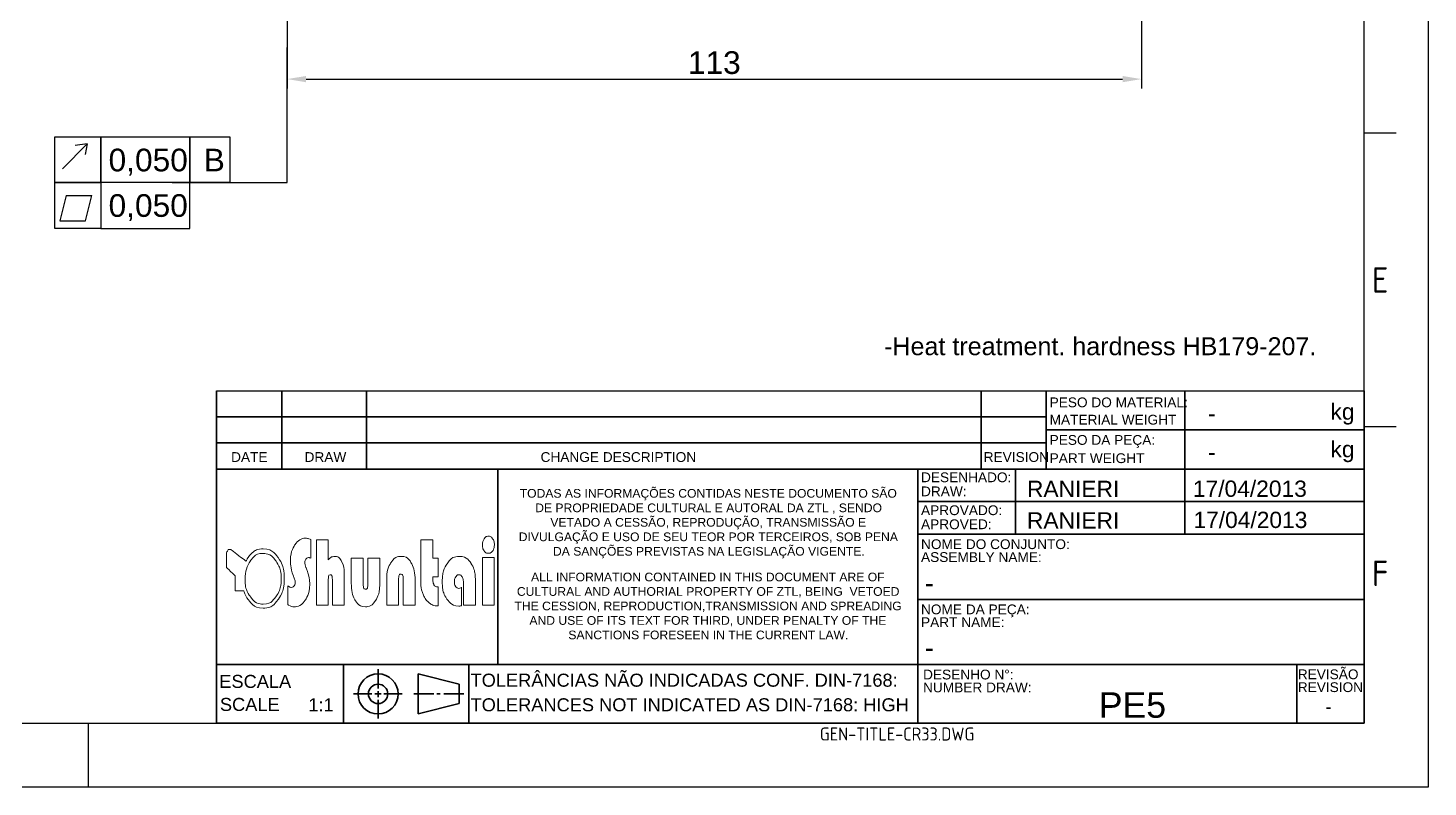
# Model space of a CAD drawing. Header units: millimetres. Extents: x 2469 to 2824, y 1131 to 1382.
# Drawn here: x 2638.5 to 2823.7, y 1131.1 to 1231.5 of the extents above; entities that cross this region are included whole.
import ezdxf
from ezdxf.enums import TextEntityAlignment as Align

# ---------------------------------------------------------------- set-up
doc = ezdxf.new("R2010")
doc.units = ezdxf.units.MM
doc.linetypes.add('ACAD_ISO02W100', pattern=[15, 12, -3])
doc.linetypes.add('ACAD_ISO05W100', pattern=[33, 24, -3, 0, -3, 0, -3])
for name, color, linetype, lineweight in [('AM_0', 7, 'Continuous', 40), ('AM_5', 5, 'Continuous', 25), ('AM_8', 40, 'ACAD_ISO02W100', 35), ('AM_BOR', 2, 'ACAD_ISO05W100', 35)]:
    doc.layers.add(name, color=color, linetype=linetype, lineweight=lineweight)
doc.styles.add('ACISOTS', font='isocp.shx', dxfattribs={"height": 1})
doc.styles.get("Standard").update_dxf_attribs({"font": 'arial.ttf'})
doc.dimstyles.new('ISO-25', dxfattribs={"dimtxt": 3, "dimasz": 2.5, "dimexe": 1.25, "dimexo": 0.625, "dimtad": 1, "dimtxsty": 'Standard', "dimcen": 2.5, "dimadec": 0, "dimazin": 0, "dimtfac": 1, "dimtmove": 0, "dimatfit": 3, "dimfxl": 1, "dimarcsym": 0})

# ---------------------------------------------------------------- blocks, each defined once
blk = doc.blocks.new('A3 ZTL')
for p, q in [((401.17, 9.78), (401.17, 280.82)), ((19.57, 9.78), (401.17, 9.78))]:
    blk.add_line(p, q)
at = {"layer": 'AM_BOR', "color": 135, "linetype": 'Continuous', "lineweight": 25}
for p, q in [((410.96, 290.61), (410.96, 0)), ((410.96, 0), (0, 0))]:
    blk.add_line(p, q, dxfattribs=at)
at = {"layer": 'AM_BOR', "color": 135, "lineweight": 25}
for p, q in [((406.07, 100.29), (401.17, 100.29)), ((406.07, 55.28), (401.17, 55.28)), ((205.48, 9.78), (205.48, 0))]:
    blk.add_line(p, q, dxfattribs=at)
at = {"layer": 'AM_BOR', "color": 135, "lineweight": 25, "style": 'ACISOTS'}
for s, p in [('E', (403.62, 77.79)), ('F', (403.62, 32.78))]:
    blk.add_text(s, height=3.91, dxfattribs=at).set_placement(p, align=Align.MIDDLE)
blk = doc.blocks.new('*D136')
at = {"layer": 'AM_5', "color": 0, "lineweight": -2, "transparency": 16777216}
for p, q in [((2785.8, 1262.99), (2785.8, 1223.49)), ((2672.8, 1234.63), (2672.8, 1223.49)), ((2675.3, 1224.74), (2783.3, 1224.74))]:
    blk.add_line(p, q, dxfattribs=at)
at = {"layer": 'AM_5', "color": 0, "transparency": 16777216}
for points in [[(2675.3, 1225.15), (2675.3, 1224.32), (2672.8, 1224.74)], [(2783.3, 1225.15), (2783.3, 1224.32), (2785.8, 1224.74)]]:
    blk.add_solid(points, dxfattribs=at)
at = {"layer": 'Defpoints', "color": 0, "transparency": 16777216}
for p in [(2785.8, 1263.62), (2672.8, 1235.26), (2785.8, 1224.74)]:
    blk.add_point(p, dxfattribs=at)
at = {"layer": 'AM_5', "color": 0, "transparency": 16777216, "insert": (2729.3, 1226.9), "char_height": 3, "attachment_point": 5}
blk.add_mtext('113', dxfattribs=at)

msp = doc.modelspace()

# ---------------------------------------------------------------- linework, layer by layer
at = {"linetype": 'Continuous'}
msp.add_line((2663.474, 1183.491), (2815.272, 1183.491), dxfattribs=at)
at = {"layer": 'AM_0', "color": 7, "lineweight": 20}
for points, knots in [([(2675.21, 1163.986), (2674.674, 1163.986), (2674.216, 1163.688), (2673.826, 1163.105), (2673.826, 1163.105), (2673.437, 1162.509), (2673.247, 1161.81), (2673.247, 1161.007), (2673.247, 1161.007), (2673.247, 1160.32), (2673.377, 1159.647), (2673.628, 1158.973), (2673.628, 1158.973), (2673.792, 1158.546), (2673.87, 1158.273), (2673.87, 1158.144), (2673.87, 1158.144), (2673.87, 1157.95), (2673.818, 1157.794), (2673.723, 1157.665), (2673.723, 1157.665), (2673.619, 1157.535), (2673.498, 1157.47), (2673.342, 1157.47), (2673.342, 1157.47), (2673.221, 1157.47), (2673.074, 1157.548), (2672.91, 1157.703), (2672.91, 1157.703), (2672.91, 1157.703), (2672.91, 1155.203), (2672.91, 1155.203), (2672.91, 1155.203), (2673.178, 1155.009), (2673.455, 1154.918), (2673.731, 1154.918), (2673.731, 1154.918), (2674.302, 1154.918), (2674.795, 1155.203), (2675.193, 1155.786), (2675.193, 1155.786), (2675.591, 1156.369), (2675.79, 1157.082), (2675.79, 1157.924), (2675.79, 1157.924), (2675.79, 1158.494), (2675.669, 1159.09), (2675.435, 1159.698), (2675.435, 1159.698), (2675.435, 1159.698), (2675.305, 1160.048), (2675.305, 1160.048), (2675.305, 1160.048), (2675.202, 1160.307), (2675.15, 1160.527), (2675.15, 1160.696), (2675.15, 1160.696), (2675.15, 1160.903), (2675.193, 1161.072), (2675.288, 1161.214), (2675.288, 1161.214), (2675.383, 1161.357), (2675.496, 1161.434), (2675.625, 1161.434), (2675.625, 1161.434), (2675.694, 1161.434), (2675.79, 1161.408), (2675.911, 1161.357), (2675.911, 1161.357), (2675.911, 1161.357), (2675.911, 1163.818), (2675.911, 1163.818), (2675.911, 1163.818), (2675.686, 1163.934), (2675.452, 1163.986), (2675.21, 1163.986), (2675.21, 1163.986), (2675.21, 1163.986), (2675.21, 1163.986), (2675.21, 1163.986)], [0, 0, 0, 0, 0.047619, 0.047619, 0.047619, 0.0714286, 0.0952381, 0.0952381, 0.0952381, 0.1190476, 0.1428571, 0.1428571, 0.1428571, 0.1666667, 0.1904762, 0.1904762, 0.1904762, 0.2142857, 0.2380952, 0.2380952, 0.2380952, 0.2619048, 0.2857143, 0.2857143, 0.2857143, 0.3095238, 0.3333333, 0.3333333, 0.3333333, 0.3571429, 0.3809524, 0.3809524, 0.3809524, 0.4047619, 0.4285714, 0.4285714, 0.4285714, 0.452381, 0.4761905, 0.4761905, 0.4761905, 0.5, 0.5238095, 0.5238095, 0.5238095, 0.547619, 0.5714286, 0.5714286, 0.5714286, 0.5952381, 0.6190476, 0.6190476, 0.6190476, 0.6428571, 0.6666667, 0.6666667, 0.6666667, 0.6904762, 0.7142857, 0.7142857, 0.7142857, 0.7380952, 0.7619048, 0.7619048, 0.7619048, 0.7857143, 0.8095238, 0.8095238, 0.8095238, 0.8333333, 0.8571429, 0.8571429, 0.8571429, 0.8809524, 0.9047619, 0.9047619, 0.9047619, 0.952381, 1, 1, 1, 1]), ([(2676.663, 1163.779), (2676.663, 1163.779), (2676.663, 1155.139), (2676.663, 1155.139), (2676.663, 1155.139), (2676.663, 1155.139), (2678.246, 1155.139), (2678.246, 1155.139), (2678.246, 1155.139), (2678.246, 1155.139), (2678.246, 1158.571), (2678.246, 1158.571), (2678.246, 1158.571), (2678.246, 1158.96), (2678.332, 1159.154), (2678.505, 1159.154), (2678.505, 1159.154), (2678.618, 1159.154), (2678.687, 1159.103), (2678.73, 1159.012), (2678.73, 1159.012), (2678.765, 1158.921), (2678.782, 1158.74), (2678.782, 1158.468), (2678.782, 1158.468), (2678.782, 1158.468), (2678.782, 1155.139), (2678.782, 1155.139), (2678.782, 1155.139), (2678.782, 1155.139), (2680.364, 1155.139), (2680.364, 1155.139), (2680.364, 1155.139), (2680.364, 1155.139), (2680.364, 1159.141), (2680.364, 1159.141), (2680.364, 1159.141), (2680.364, 1159.88), (2680.243, 1160.476), (2680.01, 1160.916), (2680.01, 1160.916), (2679.768, 1161.357), (2679.448, 1161.577), (2679.05, 1161.577), (2679.05, 1161.577), (2678.782, 1161.577), (2678.514, 1161.434), (2678.246, 1161.136), (2678.246, 1161.136), (2678.246, 1161.136), (2678.246, 1163.779), (2678.246, 1163.779), (2678.246, 1163.779), (2678.246, 1163.779), (2676.663, 1163.779), (2676.663, 1163.779)], [0, 0, 0, 0, 0.0666667, 0.0666667, 0.0666667, 0.1, 0.1333333, 0.1333333, 0.1333333, 0.1666667, 0.2, 0.2, 0.2, 0.2333333, 0.2666667, 0.2666667, 0.2666667, 0.3, 0.3333333, 0.3333333, 0.3333333, 0.3666667, 0.4, 0.4, 0.4, 0.4333333, 0.4666667, 0.4666667, 0.4666667, 0.5, 0.5333333, 0.5333333, 0.5333333, 0.5666667, 0.6, 0.6, 0.6, 0.6333333, 0.6666667, 0.6666667, 0.6666667, 0.7, 0.7333333, 0.7333333, 0.7333333, 0.7666667, 0.8, 0.8, 0.8, 0.8333333, 0.8666667, 0.8666667, 0.8666667, 0.9333333, 1, 1, 1, 1]), ([(2690.474, 1163.779), (2690.474, 1163.779), (2690.474, 1158.597), (2690.474, 1158.597), (2690.474, 1158.597), (2690.474, 1157.691), (2690.595, 1156.978), (2690.837, 1156.434), (2690.837, 1156.434), (2691.027, 1156.007), (2691.278, 1155.67), (2691.598, 1155.424), (2691.598, 1155.424), (2691.918, 1155.177), (2692.255, 1155.048), (2692.61, 1155.048), (2692.61, 1155.048), (2692.653, 1155.048), (2692.714, 1155.048), (2692.792, 1155.048), (2692.792, 1155.048), (2692.792, 1155.048), (2692.792, 1157.535), (2692.792, 1157.535), (2692.792, 1157.535), (2692.515, 1157.535), (2692.316, 1157.626), (2692.212, 1157.82), (2692.212, 1157.82), (2692.108, 1158.014), (2692.057, 1158.351), (2692.057, 1158.856), (2692.057, 1158.856), (2692.057, 1158.856), (2692.766, 1158.856), (2692.766, 1158.856), (2692.766, 1158.856), (2692.766, 1158.856), (2692.766, 1161.357), (2692.766, 1161.357), (2692.766, 1161.357), (2692.766, 1161.357), (2692.057, 1161.357), (2692.057, 1161.357), (2692.057, 1161.357), (2692.057, 1161.357), (2692.057, 1163.779), (2692.057, 1163.779), (2692.057, 1163.779), (2692.057, 1163.779), (2690.474, 1163.779), (2690.474, 1163.779)], [0, 0, 0, 0, 0.0714286, 0.0714286, 0.0714286, 0.1071429, 0.1428571, 0.1428571, 0.1428571, 0.1785714, 0.2142857, 0.2142857, 0.2142857, 0.25, 0.2857143, 0.2857143, 0.2857143, 0.3214286, 0.3571429, 0.3571429, 0.3571429, 0.3928571, 0.4285714, 0.4285714, 0.4285714, 0.4642857, 0.5, 0.5, 0.5, 0.5357143, 0.5714286, 0.5714286, 0.5714286, 0.6071429, 0.6428571, 0.6428571, 0.6428571, 0.6785714, 0.7142857, 0.7142857, 0.7142857, 0.75, 0.7857143, 0.7857143, 0.7857143, 0.8214286, 0.8571429, 0.8571429, 0.8571429, 0.9285714, 1, 1, 1, 1]), ([(2698.863, 1163.921), (2698.707, 1163.688), (2698.629, 1163.429), (2698.629, 1163.118), (2698.629, 1163.118), (2698.629, 1162.795), (2698.707, 1162.522), (2698.854, 1162.302), (2698.854, 1162.302), (2699.001, 1162.095), (2699.191, 1161.991), (2699.425, 1161.991), (2699.425, 1161.991), (2699.65, 1161.991), (2699.84, 1162.095), (2699.987, 1162.302), (2699.987, 1162.302), (2700.134, 1162.522), (2700.212, 1162.795), (2700.212, 1163.118), (2700.212, 1163.118), (2700.212, 1163.429), (2700.134, 1163.688), (2699.978, 1163.921), (2699.978, 1163.921), (2699.822, 1164.142), (2699.632, 1164.258), (2699.425, 1164.258), (2699.425, 1164.258), (2699.208, 1164.258), (2699.018, 1164.142), (2698.863, 1163.921), (2698.863, 1163.921), (2698.863, 1163.921), (2698.863, 1163.921), (2698.863, 1163.921)], [0, 0, 0, 0, 0.1, 0.1, 0.1, 0.15, 0.2, 0.2, 0.2, 0.25, 0.3, 0.3, 0.3, 0.35, 0.4, 0.4, 0.4, 0.45, 0.5, 0.5, 0.5, 0.55, 0.6, 0.6, 0.6, 0.65, 0.7, 0.7, 0.7, 0.75, 0.8, 0.8, 0.8, 0.9, 1, 1, 1, 1]), ([(2665.347, 1162.482), (2665.347, 1162.482), (2665.008, 1162.482), (2665.008, 1162.482), (2665.008, 1162.482), (2665.008, 1162.482), (2664.778, 1162.052), (2664.778, 1162.052), (2664.778, 1162.052), (2664.778, 1162.052), (2664.778, 1160.101), (2664.778, 1160.101), (2664.778, 1160.101), (2664.778, 1160.101), (2665.927, 1159.025), (2665.927, 1159.025), (2665.927, 1159.025), (2665.927, 1159.025), (2665.927, 1157.013), (2665.927, 1157.013), (2665.927, 1157.013), (2665.927, 1157.013), (2667.065, 1157.013), (2667.065, 1157.013), (2667.065, 1157.013), (2667.197, 1156.598), (2667.393, 1156.214), (2667.634, 1155.876), (2667.634, 1155.876), (2668.192, 1155.108), (2668.86, 1154.724), (2669.626, 1154.724), (2669.626, 1154.724), (2670.403, 1154.724), (2671.06, 1155.108), (2671.607, 1155.876), (2671.607, 1155.876), (2672.154, 1156.644), (2672.427, 1157.566), (2672.427, 1158.641), (2672.427, 1158.641), (2672.427, 1159.732), (2672.154, 1160.654), (2671.607, 1161.422), (2671.607, 1161.422), (2671.06, 1162.19), (2670.403, 1162.574), (2669.626, 1162.574), (2669.626, 1162.574), (2668.86, 1162.574), (2668.192, 1162.19), (2667.634, 1161.422), (2667.634, 1161.422), (2667.525, 1161.268), (2667.437, 1161.099), (2667.35, 1160.945), (2667.35, 1160.945), (2667.35, 1160.945), (2665.347, 1162.482), (2665.347, 1162.482)], [0, 0, 0, 0, 0.0625, 0.0625, 0.0625, 0.09375, 0.125, 0.125, 0.125, 0.15625, 0.1875, 0.1875, 0.1875, 0.21875, 0.25, 0.25, 0.25, 0.28125, 0.3125, 0.3125, 0.3125, 0.34375, 0.375, 0.375, 0.375, 0.40625, 0.4375, 0.4375, 0.4375, 0.46875, 0.5, 0.5, 0.5, 0.53125, 0.5625, 0.5625, 0.5625, 0.59375, 0.625, 0.625, 0.625, 0.65625, 0.6875, 0.6875, 0.6875, 0.71875, 0.75, 0.75, 0.75, 0.78125, 0.8125, 0.8125, 0.8125, 0.84375, 0.875, 0.875, 0.875, 0.9375, 1, 1, 1, 1]), ([(2667.229, 1158.626), (2667.229, 1159.548), (2667.47, 1160.331), (2667.93, 1160.992), (2667.93, 1160.992), (2668.389, 1161.637), (2668.958, 1161.975), (2669.626, 1161.975), (2669.626, 1161.975), (2670.283, 1161.975), (2670.852, 1161.637), (2671.311, 1160.992), (2671.311, 1160.992), (2671.782, 1160.331), (2672.012, 1159.548), (2672.012, 1158.626), (2672.012, 1158.626), (2672.012, 1157.689), (2671.782, 1156.89), (2671.311, 1156.245), (2671.311, 1156.245), (2670.852, 1155.584), (2670.283, 1155.261), (2669.626, 1155.261), (2669.626, 1155.261), (2668.958, 1155.261), (2668.389, 1155.584), (2667.93, 1156.245), (2667.93, 1156.245), (2667.47, 1156.89), (2667.229, 1157.689), (2667.229, 1158.626)], [0, 0, 0, 0, 0.1111111, 0.1111111, 0.1111111, 0.1666667, 0.2222222, 0.2222222, 0.2222222, 0.2777778, 0.3333333, 0.3333333, 0.3333333, 0.3888889, 0.4444444, 0.4444444, 0.4444444, 0.5, 0.5555556, 0.5555556, 0.5555556, 0.6111111, 0.6666667, 0.6666667, 0.6666667, 0.7222222, 0.7777778, 0.7777778, 0.7777778, 0.8888889, 1, 1, 1, 1]), ([(2681.29, 1158.027), (2681.29, 1157.121), (2681.428, 1156.408), (2681.714, 1155.903), (2681.714, 1155.903), (2682.085, 1155.242), (2682.561, 1154.918), (2683.166, 1154.918), (2683.166, 1154.918), (2683.694, 1154.918), (2684.135, 1155.203), (2684.498, 1155.76), (2684.498, 1155.76), (2684.861, 1156.33), (2685.043, 1157.017), (2685.043, 1157.846), (2685.043, 1157.846), (2685.043, 1157.846), (2685.043, 1161.357), (2685.043, 1161.357), (2685.043, 1161.357), (2685.043, 1161.357), (2683.46, 1161.357), (2683.46, 1161.357), (2683.46, 1161.357), (2683.46, 1161.357), (2683.46, 1157.794), (2683.46, 1157.794), (2683.46, 1157.794), (2683.46, 1157.431), (2683.365, 1157.25), (2683.166, 1157.25), (2683.166, 1157.25), (2682.967, 1157.25), (2682.872, 1157.431), (2682.872, 1157.794), (2682.872, 1157.794), (2682.872, 1157.794), (2682.872, 1161.357), (2682.872, 1161.357), (2682.872, 1161.357), (2682.872, 1161.357), (2681.29, 1161.357), (2681.29, 1161.357), (2681.29, 1161.357), (2681.29, 1161.357), (2681.29, 1158.027), (2681.29, 1158.027)], [0, 0, 0, 0, 0.0769231, 0.0769231, 0.0769231, 0.1153846, 0.1538462, 0.1538462, 0.1538462, 0.1923077, 0.2307692, 0.2307692, 0.2307692, 0.2692308, 0.3076923, 0.3076923, 0.3076923, 0.3461538, 0.3846154, 0.3846154, 0.3846154, 0.4230769, 0.4615385, 0.4615385, 0.4615385, 0.5, 0.5384615, 0.5384615, 0.5384615, 0.5769231, 0.6153846, 0.6153846, 0.6153846, 0.6538462, 0.6923077, 0.6923077, 0.6923077, 0.7307692, 0.7692308, 0.7692308, 0.7692308, 0.8076923, 0.8461538, 0.8461538, 0.8461538, 0.9230769, 1, 1, 1, 1]), ([(2689.722, 1158.468), (2689.722, 1159.375), (2689.583, 1160.087), (2689.298, 1160.592), (2689.298, 1160.592), (2688.935, 1161.253), (2688.45, 1161.577), (2687.845, 1161.577), (2687.845, 1161.577), (2687.317, 1161.577), (2686.876, 1161.292), (2686.513, 1160.735), (2686.513, 1160.735), (2686.15, 1160.165), (2685.968, 1159.478), (2685.968, 1158.662), (2685.968, 1158.662), (2685.968, 1158.662), (2685.968, 1155.139), (2685.968, 1155.139), (2685.968, 1155.139), (2685.968, 1155.139), (2687.551, 1155.139), (2687.551, 1155.139), (2687.551, 1155.139), (2687.551, 1155.139), (2687.551, 1158.701), (2687.551, 1158.701), (2687.551, 1158.701), (2687.551, 1159.064), (2687.646, 1159.245), (2687.845, 1159.245), (2687.845, 1159.245), (2688.044, 1159.245), (2688.139, 1159.064), (2688.139, 1158.701), (2688.139, 1158.701), (2688.139, 1158.701), (2688.139, 1155.139), (2688.139, 1155.139), (2688.139, 1155.139), (2688.139, 1155.139), (2689.722, 1155.139), (2689.722, 1155.139), (2689.722, 1155.139), (2689.722, 1155.139), (2689.722, 1158.468), (2689.722, 1158.468)], [0, 0, 0, 0, 0.0769231, 0.0769231, 0.0769231, 0.1153846, 0.1538462, 0.1538462, 0.1538462, 0.1923077, 0.2307692, 0.2307692, 0.2307692, 0.2692308, 0.3076923, 0.3076923, 0.3076923, 0.3461538, 0.3846154, 0.3846154, 0.3846154, 0.4230769, 0.4615385, 0.4615385, 0.4615385, 0.5, 0.5384615, 0.5384615, 0.5384615, 0.5769231, 0.6153846, 0.6153846, 0.6153846, 0.6538462, 0.6923077, 0.6923077, 0.6923077, 0.7307692, 0.7692308, 0.7692308, 0.7692308, 0.8076923, 0.8461538, 0.8461538, 0.8461538, 0.9230769, 1, 1, 1, 1]), ([(2695.498, 1157.341), (2695.334, 1157.341), (2695.196, 1157.431), (2695.083, 1157.6), (2695.083, 1157.6), (2694.971, 1157.768), (2694.919, 1157.976), (2694.919, 1158.235), (2694.919, 1158.235), (2694.919, 1158.481), (2694.98, 1158.701), (2695.101, 1158.882), (2695.101, 1158.882), (2695.222, 1159.064), (2695.36, 1159.154), (2695.524, 1159.154), (2695.524, 1159.154), (2695.706, 1159.154), (2695.853, 1159.051), (2695.957, 1158.856), (2695.957, 1158.856), (2696.069, 1158.662), (2696.121, 1158.39), (2696.121, 1158.066), (2696.121, 1158.066), (2696.121, 1158.066), (2696.121, 1155.139), (2696.121, 1155.139), (2696.121, 1155.139), (2696.121, 1155.139), (2697.704, 1155.139), (2697.704, 1155.139), (2697.704, 1155.139), (2697.704, 1155.139), (2697.704, 1158.235), (2697.704, 1158.235), (2697.704, 1158.235), (2697.704, 1159.271), (2697.505, 1160.087), (2697.116, 1160.683), (2697.116, 1160.683), (2696.726, 1161.279), (2696.182, 1161.577), (2695.507, 1161.577), (2695.507, 1161.577), (2694.893, 1161.577), (2694.374, 1161.253), (2693.95, 1160.618), (2693.95, 1160.618), (2693.527, 1159.983), (2693.31, 1159.206), (2693.31, 1158.299), (2693.31, 1158.299), (2693.311, 1157.354), (2693.518, 1156.564), (2693.942, 1155.942), (2693.942, 1155.942), (2694.366, 1155.32), (2694.893, 1155.009), (2695.524, 1155.009), (2695.524, 1155.009), (2695.628, 1155.009), (2695.749, 1155.022), (2695.879, 1155.061), (2695.879, 1155.061), (2695.879, 1155.061), (2695.879, 1157.509), (2695.879, 1157.509), (2695.879, 1157.509), (2695.758, 1157.393), (2695.637, 1157.341), (2695.498, 1157.341), (2695.498, 1157.341), (2695.498, 1157.341), (2695.498, 1157.341), (2695.498, 1157.341)], [0, 0, 0, 0, 0.05, 0.05, 0.05, 0.075, 0.1, 0.1, 0.1, 0.125, 0.15, 0.15, 0.15, 0.175, 0.2, 0.2, 0.2, 0.225, 0.25, 0.25, 0.25, 0.275, 0.3, 0.3, 0.3, 0.325, 0.35, 0.35, 0.35, 0.375, 0.4, 0.4, 0.4, 0.425, 0.45, 0.45, 0.45, 0.475, 0.5, 0.5, 0.5, 0.525, 0.55, 0.55, 0.55, 0.575, 0.6, 0.6, 0.6, 0.625, 0.65, 0.65, 0.65, 0.675, 0.7, 0.7, 0.7, 0.725, 0.75, 0.75, 0.75, 0.775, 0.8, 0.8, 0.8, 0.825, 0.85, 0.85, 0.85, 0.875, 0.9, 0.9, 0.9, 0.95, 1, 1, 1, 1]), ([(2698.62, 1161.447), (2698.62, 1161.447), (2698.62, 1155.139), (2698.62, 1155.139), (2698.62, 1155.139), (2698.62, 1155.139), (2700.203, 1155.139), (2700.203, 1155.139), (2700.203, 1155.139), (2700.203, 1155.139), (2700.203, 1161.447), (2700.203, 1161.447), (2700.203, 1161.447), (2700.203, 1161.447), (2698.62, 1161.447), (2698.62, 1161.447)], [0, 0, 0, 0, 0.2, 0.2, 0.2, 0.3, 0.4, 0.4, 0.4, 0.5, 0.6, 0.6, 0.6, 0.8, 1, 1, 1, 1])]:
    msp.add_open_spline(points, degree=3, knots=knots, dxfattribs=at)
at = {"layer": 'AM_5'}
for p, q in [((2672.805, 1211.043), (2672.805, 1228.925)), ((2657.605, 1211.043), (2672.805, 1211.043))]:
    msp.add_line(p, q, dxfattribs=at)
at = {"layer": 'AM_5', "lineweight": 25}
for p, q in [((2646.339, 1216.191), (2643.097, 1212.869)), ((2646.339, 1216.191), (2644.749, 1215.957)), ((2646.339, 1216.191), (2646.084, 1214.76)), ((2643.585, 1209.353), (2642.74, 1205.973)), ((2643.585, 1209.353), (2646.965, 1209.353)), ((2646.12, 1205.973), (2646.965, 1209.353)), ((2642.74, 1205.973), (2646.12, 1205.973))]:
    msp.add_line(p, q, dxfattribs=at)
for points in [[(2642.064, 1217.078), (2648.148, 1217.078), (2648.148, 1211.043), (2642.064, 1211.043)], [(2648.148, 1217.078), (2659.921, 1217.078), (2659.921, 1211.043), (2648.148, 1211.043)], [(2659.921, 1217.078), (2665.205, 1217.078), (2665.205, 1211.043), (2659.921, 1211.043)], [(2642.064, 1211.043), (2648.148, 1211.043), (2648.148, 1204.959), (2642.064, 1204.959)], [(2648.148, 1204.959), (2659.921, 1204.959), (2659.921, 1211.043), (2648.148, 1211.043)]]:
    msp.add_lwpolyline(points, close=True, dxfattribs=at)
at = {"layer": 'AM_8', "color": 0, "linetype": 'Continuous'}
for p, q in [((2663.474, 1183.491), (2663.474, 1139.504)), ((2672.099, 1183.491), (2672.099, 1173.141)), ((2683.311, 1183.491), (2683.311, 1173.141)), ((2764.599, 1183.491), (2764.599, 1173.141)), ((2773.224, 1173.141), (2773.224, 1183.491)), ((2791.553, 1183.491), (2791.553, 1178.316)), ((2815.272, 1139.504), (2815.272, 1183.491)), ((2773.224, 1180.041), (2663.474, 1180.041)), ((2773.224, 1178.316), (2815.272, 1178.316)), ((2791.553, 1178.316), (2791.553, 1173.141)), ((2663.474, 1176.591), (2773.224, 1176.591)), ((2663.474, 1173.141), (2754.898, 1173.141)), ((2700.688, 1173.141), (2700.688, 1147.267)), ((2754.898, 1173.141), (2815.272, 1173.141)), ((2756.214, 1173.141), (2756.214, 1156.754)), ((2769.145, 1173.173), (2769.145, 1164.548)), ((2791.553, 1173.141), (2791.553, 1164.517)), ((2756.214, 1168.829), (2815.272, 1168.829)), ((2756.214, 1164.517), (2815.272, 1164.517)), ((2756.214, 1156.754), (2756.214, 1147.267)), ((2756.214, 1155.892), (2815.272, 1155.892)), ((2754.898, 1147.267), (2663.474, 1147.267)), ((2701.735, 1147.267), (2663.474, 1147.267)), ((2680.236, 1147.267), (2680.236, 1139.504)), ((2684.832, 1146.644), (2684.832, 1144.085)), ((2696.845, 1147.267), (2696.845, 1139.504)), ((2754.898, 1147.267), (2806.647, 1147.267)), ((2756.214, 1139.504), (2756.214, 1147.267)), ((2806.379, 1147.267), (2806.379, 1139.504)), ((2815.272, 1147.267), (2806.647, 1147.267)), ((2695.554, 1144.665), (2690.128, 1146.041)), ((2690.128, 1146.041), (2690.128, 1140.731)), ((2695.554, 1144.665), (2695.554, 1142.106)), ((2681.588, 1143.386), (2684.023, 1143.386)), ((2684.393, 1143.386), (2685.25, 1143.386)), ((2684.832, 1143.729), (2684.832, 1142.965)), ((2685.579, 1143.386), (2687.999, 1143.386)), ((2689.537, 1143.386), (2692.204, 1143.386)), ((2692.615, 1143.386), (2693.044, 1143.386)), ((2693.541, 1143.386), (2696.183, 1143.386)), ((2684.832, 1142.622), (2684.832, 1140.127)), ((2695.554, 1142.106), (2690.128, 1140.731)), ((2663.474, 1139.504), (2815.272, 1139.504))]:
    msp.add_line(p, q, dxfattribs=at)
for radius in [2.655, 1.28]:
    msp.add_circle((2684.832, 1143.386), radius, dxfattribs=at)

# ---------------------------------------------------------------- block references
at = {"linetype": 'ByBlock', "lineweight": 0, "xscale": 0.8624880000000004, "yscale": 0.8624880000000004, "zscale": 0.8624880000000004}
msp.add_blockref('A3 ZTL', (2469.264, 1131.065), dxfattribs=at)

# ---------------------------------------------------------------- texts
at = {"insert": (2751.759, 1190.583), "char_height": 2.376, "width": 58.31297, "attachment_point": 1}
msp.add_mtext('-Heat treatment. hardness HB179-207.', dxfattribs=at)
at = {"color": 0, "linetype": 'Continuous', "char_height": 1.14998, "attachment_point": 1}
for s, width, insert in [('\\pi0.20055;TODAS AS INFORMAÇÕES CONTIDAS NESTE DOCUMENTO SÃO \\P\\pi2.2499;DE PROPRIEDADE CULTURAL E AUTORAL DA ZTL , SENDO \\P\\pi4.2518;VETADO A CESSÃO, REPRODUÇÃO, TRANSMISSÃO E \\P\\pi0.069944;DIVULGAÇÃO E USO DE SEU TEOR POR TERCEIROS, SOB PENA \\P\\pi4.6028;DA SANÇÕES PREVISTAS NA LEGISLAÇÃO VIGENTE.', 50.18773, (2703.361, 1170.499)), ('\\pi2.3422;ALL INFORMATION CONTAINED IN THIS DOCUMENT ARE OF \\P\\pi0.46662;CULTURAL AND AUTHORIAL PROPERTY OF ZTL, BEING  VETOED \\P\\pi0.14147;THE CESSION, REPRODUCTION,TRANSMISSION AND SPREADING \\P\\pi2.1249;AND USE OF ITS TEXT FOR THIRD, UNDER PENALTY OF THE \\P\\pi7.2751;SANCTIONS FORESEEN IN THE CURRENT LAW.', 51.38114, (2702.722, 1159.43))]:
    msp.add_mtext_dynamic_manual_height_columns(s, width=width, gutter_width=12.5, heights=[0], dxfattribs=dict(at, insert=insert))
at = {"layer": 'AM_5', "char_height": 3, "attachment_point": 1}
for s, insert in [('0,050', (2649.177, 1215.53)), ('B', (2661.766, 1215.53)), ('0,050', (2649.177, 1209.51))]:
    msp.add_mtext_dynamic_manual_height_columns(s, width=5.48831, gutter_width=10, heights=[0], dxfattribs=dict(at, insert=insert))
at = {"layer": 'AM_8', "color": 0, "linetype": 'Continuous'}
for s, height, p in [('PESO DO MATERIAL:', 1.29373, (2773.658, 1181.316)), ('kg', 2.1562, (2810.815, 1179.662)), ('MATERIAL WEIGHT', 1.29373, (2773.658, 1179.025)), ('PESO DA PEÇA:', 1.29373, (2773.658, 1176.344)), ('kg', 2.1562, (2810.815, 1174.687)), ('DATE', 1.2937, (2665.384, 1174.081)), ('DRAW', 1.2937, (2675.103, 1174.081)), ('CHANGE DESCRIPTION', 1.29373, (2706.32, 1174.081)), ('REVISION', 1.2937, (2764.94, 1174.081)), ('PART WEIGHT', 1.29373, (2773.658, 1173.93)), ('DESENHADO:', 1.2937, (2756.649, 1171.4)), ('DRAW:', 1.2937, (2756.649, 1169.539)), ('APROVADO:', 1.2937, (2756.649, 1167.043)), ('APROVED:', 1.2937, (2756.649, 1165.182)), ('NOME DO CONJUNTO:', 1.29373, (2756.649, 1162.549)), ('ASSEMBLY NAME:', 1.29373, (2756.649, 1160.846)), ('NOME DA PEÇA:', 1.29373, (2756.649, 1153.924)), ('PART NAME:', 1.2937, (2756.649, 1152.221)), ('TOLERÂNCIAS NÃO INDICADAS CONF. DIN-7168:', 1.72498, (2697.059, 1144.338)), ('DESENHO N%%d:', 1.29373, (2756.918, 1145.3)), ('REVISÃO', 1.2937, (2806.487, 1145.333)), ('ESCALA', 1.725, (2663.825, 1144.177)), ('NUMBER DRAW:', 1.29373, (2756.918, 1143.596)), ('REVISION', 1.2937, (2806.487, 1143.629)), ('SCALE', 1.725, (2663.906, 1141.129)), ('1:1', 1.725, (2675.601, 1141.082)), ('TOLERANCES NOT INDICATED AS DIN-7168: HIGH', 1.72498, (2697.059, 1141.082))]:
    msp.add_text(s, height=height, dxfattribs=at).set_placement(p)
for p in [(2794.625, 1180.496), (2794.625, 1175.364)]:
    msp.add_attdef('-', text='', height=2.156, dxfattribs=at).set_placement(p, align=Align.MIDDLE_LEFT)
for tag, p, height in [('RANIERI', (2770.663, 1169.437), 2.156), ('17/04/2013', (2792.613, 1169.462), 2.156), ('RANIERI', (2770.662, 1165.264), 2.156), ('17/04/2013', (2792.683, 1165.336), 2.156), ('-', (2757.136, 1156.775), 2.587), ('-', (2757.136, 1148.216), 2.587), ('PE5', (2780.159, 1140.226), 3.373)]:
    msp.add_attdef(tag, p, '', height=height, dxfattribs=at)
msp.add_attdef('-', text='', height=1.687, dxfattribs=at).set_placement((2810.57, 1141.685), align=Align.MIDDLE_CENTER)
at = {"layer": 'AM_8', "color": 0, "linetype": 'Continuous', "style": 'ACISOTS'}
msp.add_attdef('GEN-TITLE-CR33.DWG', (2743.257, 1137.215), '', height=1.725, dxfattribs=at)

# ---------------------------------------------------------------- dimensions: what is measured, and where the dimension line sits
at = {"layer": 'AM_5'}
dim = msp.add_linear_dim(base=(2785.805, 1224.737), p1=(2672.805, 1235.258), p2=(2785.805, 1263.619), dimstyle='ISO-25', dxfattribs=at)
dim.commit()
dim.dimension.update_dxf_attribs({"geometry": '*D136', "text_midpoint": (2729.305, 1226.895)})

doc.saveas('drawing.dxf')
